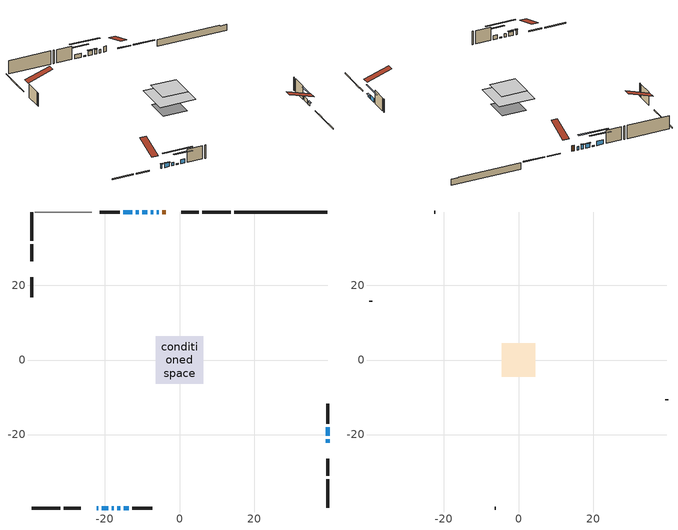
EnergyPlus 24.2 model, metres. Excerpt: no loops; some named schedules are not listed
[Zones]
conditioned space
 floor adiabatic (AdiabaticFloorConstruction): -6.4,-6.4 -6.4,6.4 6.4,6.4 6.4,-6.4 z3.21
 floor foundation (Slab1 construction): -4.35,-4.35 -4.35,4.35 4.35,4.35 4.35,-4.35 z-1.52
 wall outside (RimJoist1 construction): 13.76,39.68 6.1,39.68 / -39.68,-39.68 -32.03,-39.68 / -39.68,39.68 -39.68,32.03 / 39.68,-39.68 39.68,-32.03 z0.77:1.07
 wall outside (RimJoist2 construction): 5.18,39.68 0.49,39.68 / -31.1,-39.68 -26.41,-39.68 / -39.68,31.1 -39.68,26.41 / 39.68,-31.1 39.68,-26.41 z0.77:1.07
 wall outside (AdiabaticWallConstruction 1): -3.69,39.68 -4.62,39.68 z0.77:2.8
 wall outside (AdiabaticWallConstruction): -5.55,39.68 -6.16,39.68 / -18.19,-39.68 -17.58,-39.68 z0.77:1.99; 39.68,-22.23 39.68,-21.19 z0.77:1.74; -7.09,39.68 -7.7,39.68 / -22.23,-39.68 -21.77,-39.68 z0.77:2.3; -8.63,39.68 -10.05,39.68 / -20.84,-39.68 -19.12,-39.68 / 39.68,-20.26 39.68,-18.07 / -12.62,39.68 -15.06,39.68 / -15.01,-39.68 -13.64,-39.68 z0.77:2.29; -10.98,39.68 -11.69,39.68 / -16.65,-39.68 -15.94,-39.68 z0.77:1.15
 wall outside (Wall1 construction): -15.98,39.68 -21.45,39.68 / -12.71,-39.68 -7.25,-39.68 / -39.68,22.23 -39.68,16.77 / 39.68,-17.15 39.68,-11.68 z0.77:5.65
 wall foundation (FoundationWall1 construction): 14.69,39.68,-1.52 14.69,39.68,0.77 37.18,39.68,0.77 37.18,39.68,0.55 39.68,39.68,0.55 39.68,39.68,-1.52
 wall adiabatic (Wall4 construction): -23.57,39.68 -38.75,39.68 z0.77:5.65
 window (WindowConstruction 8): -5.55,39.68 -6.16,39.68 z0.77:1.99
 window (WindowConstruction 3): 39.68,-22.23 39.68,-21.19 z0.77:1.74
 window (WindowConstruction 4): -7.09,39.68 -7.7,39.68 z0.77:2.29
 window (WindowConstruction 5): -8.63,39.68 -10.05,39.68 z0.77:2.29
 window (WindowConstruction 6): -22.23,-39.68 -21.77,-39.68 z0.77:2.29
 window (WindowConstruction 7): -20.84,-39.68 -19.12,-39.68 z0.77:2.29
 window (WindowConstruction 10): -10.98,39.68 -11.69,39.68 z0.77:1.15
 window (WindowConstruction 9): -18.19,-39.68 -17.58,-39.68 z0.77:1.99
 window (WindowConstruction 11): -16.65,-39.68 -15.94,-39.68 z0.77:1.15
 window (WindowConstruction): 39.68,-20.26 39.68,-18.08 z0.77:2.29
 window (WindowConstruction 1): -12.62,39.68 -15.06,39.68 z0.77:2.29
 window (WindowConstruction 2): -15.01,-39.68 -13.64,-39.68 z0.77:2.29
 door (Door): -3.69,39.68 -4.62,39.68 z0.77:2.8
 ceiling adiabatic (AdiabaticFloorConstruction): 6.4,-6.4 6.4,6.4 -6.4,6.4 -6.4,-6.4 z3.21
attic - vented
 floor to conditioned space (Floor1 construction Reversed): -4.53,-4.53 -4.53,4.53 4.53,4.53 4.53,-4.53 z5.65
 wall outside (Wall3 construction): -22.38,39.68 -22.64,39.68 / -6.32,-39.68 -6.06,-39.68 / -39.68,15.84 -39.68,15.58 / 39.68,-10.75 39.68,-10.49 z0.77:5.65
 roof outside (Roof1 construction): -2.76,39.68,5.65 -2.76,30.87,8.59 -0.44,30.87,8.59 -0.44,39.68,5.65; -23.16,-39.68,5.65 -23.16,-30.87,8.59 -25.48,-30.87,8.59 -25.48,-39.68,5.65; -39.68,23.16,5.65 -30.87,23.16,8.59 -30.87,25.48,8.59 -39.68,25.48,5.65; 39.68,-23.16,5.65 30.87,-23.16,8.59 30.87,-25.48,8.59 39.68,-25.48,5.65
shading: 39.68,-20.99 39.68,-22.43 40.09,-22.43 40.09,-20.99 z1.94; -7.9,39.68 -6.89,39.68 -6.89,40.09 -7.9,40.09 z2.5; -10.25,39.68 -8.43,39.68 -8.43,40.09 -10.25,40.09 z2.5; -21.57,-39.68 -22.43,-39.68 -22.43,-40.09 -21.57,-40.09 z2.5; -18.92,-39.68 -21.04,-39.68 -21.04,-40.09 -18.92,-40.09 z2.5; -16.77,39.68 -5.9,39.68 -5.9,40.09 -16.77,40.09 z6.23; -10.86,-39.68 -21.73,-39.68 -21.73,-40.09 -10.86,-40.09 z6.23; 39.68,-15.44 39.68,-22.9 40.09,-22.9 40.09,-15.44 z4.93; -17.7,39.68 -9.98,39.68 -9.98,40.09 -17.7,40.09 z4.93; -11,-39.68 -17.65,-39.68 -17.65,-40.09 -11,-40.09 z4.93
[Building]
Building 1: Terrain=Suburbs
[Site:Location]
Toronto City Centre_ON: Latitude {deg}=43.63; Longitude {deg}=-79.39; Time Zone {hr}=-5; Elevation {m}=77; Keep Site Location Information=Yes
[Site:GroundTemperature:Shallow]
5.01852, 3.26908, 3.12898, 3.95918, 7.29196, 10.6092, 13.4851, 15.3069, 15.4617, 13.9799, 11.1774, 7.9619
[Site:WaterMainsTemperature]
Calculation Method=Schedule; Temperature Schedule=mains temperature schedule
[Material] Roughness=Rough; Thermal Absorptance=0.9
Name | Thickness {m} | Conductivity {W/m-K} | Density {kg/m3} | Specific Heat {J/kg-K} | Solar Absorptance | Visible Absorptance
asphalt or fiberglass shingles | 0.00635 | 0.162714 | 1121.4 | 1465.45 | 0.4 | 0.4
ceiling loosefill ins | 0.0846667 | 0.0480833 | 16.02 | 1046.75 | 0.7 | 0.7
ceiling stud and cavity | 0.1397 | 0.417558 | 65.682 | 1177.47 | 0.7 | 0.7
concrete 4.0 in. | 0.1016 | 1.803125 | 2242.8 | 837.4 | 0.7 | 0.7
concrete 8.0 in. | 0.2032 | 1.803125 | 2242.8 | 837.4 | 0.7 | 0.7
door material | 0.04445 | 0.053851 | 512.64 | 1214.23 | 0.7 | 0.7
exterior vertical ins | 0.0563203 | 0.029427 | 32.04 | 1214.23 | 0.7 | 0.7
floor covering | 0.0127 | 0.0433444 | 54.468 | 1339.84 | 0.6 | 0.6
floor rigid ins; wall rigid ins | 0.512978 | 0.029427 | 32.04 | 1214.23 | 0.7 | 0.7
floor stud and cavity | 0.1397 | 1.75129 | 37.0049 | 1207.88 | 0.7 | 0.7
furniture material conditioned space 1 | 0.1524 | 0.115458 | 640.8 | 1214.23 | 0.6 | 0.6
gypsum board | 0.0127 | 0.160291 | 801 | 837.4 | 0.6 | 0.6
gypsum board 1 | 0.0127 | 0.160291 | 801 | 837.4 | 0.7 | 0.7
osb sheathing 0.5 in. | 0.0127 | 0.115458 | 512.64 | 1214.23 | 0.7 | 0.7
osb sheathing 0.5 in. 1 | 0.0127 | 0.115458 | 512.64 | 1214.23 | 0.4 | 0.4
osb sheathing 0.75 in. | 0.01905 | 0.115458 | 512.64 | 1214.23 | 0.7 | 0.7
osb sheathing 2.0 in. | 0.0508 | 0.115458 | 512.64 | 1214.23 | 0.7 | 0.7
rim joist rigid ins | 0.051816 | 0.029427 | 32.04 | 1214.23 | 0.7 | 0.7
rim joist stud and cavity | 0.0508 | 0.0405436 | 125.044 | 1163.47 | 0.6 | 0.6
rim joist stud and cavity 1 | 0.0508 | 0.0291244 | 125.044 | 1163.47 | 0.6 | 0.6
wall stud and cavity | 0.1397 | 0.0817079 | 139.0536 | 1170.24 | 0.7 | 0.7
wall stud and cavity 1 | 0.0889 | 6.9971 | 50.32683 | 1063.81 | 0.6 | 0.6
wall stud and cavity 2 | 0.1397 | 0.0745979 | 139.0536 | 1170.24 | 0.7 | 0.7
wall stud and cavity 3 | 0.0889 | 0.380278 | 52.3479 | 1209.89 | 0.7 | 0.7
wall stud and cavity 4 | 0.0889 | 0.391764 | 83.0341 | 1211.67 | 0.7 | 0.7
wood siding | 0.0254 | 0.102417 | 544.68 | 1172.36 | 0.4 | 0.4
wood siding 1 | 0.00254 | 0.102417 | 544.68 | 1172.36 | 0.4 | 0.4
wood siding 2; wood siding 3; wood siding 4 | 0.0254 | 0.102417 | 544.68 | 1172.36 | 0.7 | 0.7
[WindowMaterial:SimpleGlazingSystem]
Name | U-Factor {W/m2-K} | Solar Heat Gain Coefficient
WindowMaterial | 2.43132 | 0.63
WindowMaterial 1 | 7.28317 | 0.72
WindowMaterial 2 | 2.69875 | 0.46
WindowMaterial 3 | 7.21447 | 0.73
WindowMaterial 4 | 7.19914 | 0.74
WindowMaterial 5 | 2.46198 | 0.61
WindowMaterial 6 | 6.70685 | 0.75
WindowMaterial 7 | 8.01847 | 0.63
[Construction]
AdiabaticFloorConstruction: floor stud and cavity, floor rigid ins, osb sheathing 0.75 in., floor covering
AdiabaticWallConstruction: wood siding 3, wall rigid ins, wall stud and cavity 3, gypsum board
AdiabaticWallConstruction 1: wood siding 4, wall rigid ins, wall stud and cavity 3, gypsum board
Door: door material
Floor1 construction Reversed: gypsum board, ceiling stud and cavity, ceiling loosefill ins
FoundationWall1 construction: concrete 8.0 in., gypsum board 1
furniture construction conditioned space 1: furniture material conditioned space 1
PartitionWallConstruction: gypsum board, wall stud and cavity 4, gypsum board
RimJoist1 construction: wood siding 2, rim joist rigid ins, osb sheathing 2.0 in., rim joist stud and cavity
RimJoist2 construction: wood siding 2, osb sheathing 2.0 in., rim joist stud and cavity 1
Roof1 construction: asphalt or fiberglass shingles
Slab1 construction: concrete 4.0 in.
Wall1 construction: wood siding, osb sheathing 0.5 in., wall stud and cavity, gypsum board
Wall3 construction: wood siding 1, wall stud and cavity 1
Wall4 construction: osb sheathing 0.5 in. 1, wall stud and cavity 2, gypsum board
WindowConstruction: WindowMaterial
WindowConstruction 1; WindowConstruction 4: WindowMaterial 1
WindowConstruction 10; WindowConstruction 11: WindowMaterial 7
WindowConstruction 2; WindowConstruction 6: WindowMaterial 2
WindowConstruction 3: WindowMaterial 3
WindowConstruction 5: WindowMaterial 4
WindowConstruction 7: WindowMaterial 5
WindowConstruction 8; WindowConstruction 9: WindowMaterial 6
[Zone] Multiplier=1; Part of Total Floor Area=Yes
Name | Volume {m3}
attic - vented | 39.0924
conditioned space | 621
[Space]
Name | Zone | Volume {m3}
attic - vented 1 | attic - vented | 39.0924
conditioned space 1 | conditioned space | 621
[ZoneInfiltration:EffectiveLeakageArea]
infil attic - vented 1: Zone or Space=attic - vented 1; Schedule=Always On Discrete; Effective Air Leakage Area {cm2}=3450.11; Stack Coefficient=0.000543491; Wind Coefficient=1.57513e-05
[ZoneMixing]
whole house fan mix: Zone or Space=attic - vented; Schedule=Always On Continuous; Design Flow Rate Calculation Method=Flow/Zone; Design Flow Rate {m3/s}=0; Source Zone or Space=conditioned space
[SurfaceProperty:ExposedFoundationPerimeter]
Slab1: Exposed Perimeter Calculation Method=TotalExposedPerimeter; Total Exposed Perimeter {m}=24.992
[InternalMass] Zone or ZoneList=conditioned space; Space or SpaceList=conditioned space 1
Name | Construction | Surface Area {m2}
furniture mass conditioned space 1 | furniture construction conditioned space 1 | 95.8802
partition wall mass | PartitionWallConstruction | 239.7
[Lights]
interior lighting: Zone or ZoneList or Space or SpaceList=conditioned space 1; Schedule=interior lighting schedule; Design Level Calculation Method=LightingLevel; Lighting Level {W}=343.2; Return Air Fraction=0; Fraction Radiant=0.6; Fraction Visible=0.2; Fraction Replaceable=1
[People]
occupants: Zone or ZoneList or Space or SpaceList=conditioned space 1; Number of People Schedule=occupants schedule; Number of People Calculation Method=People; Number of People=3; Fraction Radiant=0.314171; Sensible Heat Fraction=0.56303; Activity Level Schedule=occupants activity schedule; Carbon Dioxide Generation Rate {m3/s-W}=0; Enable ASHRAE 55 Comfort Warnings=No; Mean Radiant Temperature Calculation Type=EnclosureAveraged
[ElectricEquipment] Zone or ZoneList or Space or SpaceList=conditioned space 1; Design Level Calculation Method=EquipmentLevel
Name | Schedule | Design Level {W} | Fraction Latent | Fraction Radiant | Fraction Lost
clothes dryer | clothes dryer schedule | 140.772 | 0.015 | 0.081 | 0.85
clothes washer | clothes washer schedule | 32.1985 | 0.03 | 0.162 | 0.7
cooking range | cooking range schedule | 208.969 | 0.08 | 0.432 | 0.2
dishwasher | dishwasher schedule | 66.8632 | 0.3 | 0.18 | 0.4
fridge | fridge schedule | 72.9452 | 0 | 0.6 | 0
mech vent bath fan 0 | mech vent bath fan 0 schedule | 50.2 | 0 | 0 | 1
mech vent bath fan 1 | mech vent bath fan 1 schedule | 50.2 | 0 | 0 | 1
mech vent bath fan 2 | mech vent bath fan 2 schedule | 50.2 | 0 | 0 | 1
mech vent house fan | mech vent house fan schedule | 0 | 0 | 0 | 1
mech vent house fan cfis | mech vent house fan cfis schedule | 0 | 0 | 0 | 0
mech vent range fan 0 | mech vent range fan 0 schedule | 57 | 0 | 0 | 1
misc plug loads | misc plug loads schedule | 494.7 | 0.045 | 0.513 | 0.1
whole house fan | Always On Discrete | 0 | 0 | 0 | 1
[OtherEquipment] Zone or ZoneList or Space or SpaceList=conditioned space 1; Design Level Calculation Method=EquipmentLevel
Name | Fuel Type | Schedule | Design Level {W} | Fraction Latent | Fraction Radiant | Fraction Lost
clothes dryer 1 | Electricity | clothes dryer schedule | 0 | 0.015 | 0.081 | 0.85
cooking range 1 | Electricity | cooking range schedule | 0 | 0.08 | 0.432 | 0.2
general water use latent | None | general water use schedule | 59.3978 | 1 | 0 | 0
general water use sensible | None | general water use schedule | -58.539 | 0 | 0.6 | 0
mech vent house fan latent load | None | Always On Discrete | 0 | 1 | 0 | 0
mech vent house fan sensible load | None | Always On Discrete | 0 | 0 | 0 | 0
water heater energy adjustment1 | NaturalGas | Always On Discrete | 0.01 | 0 | 0 | 1
[ZoneInfiltration:DesignFlowRate] Zone or ZoneList or Space or SpaceList=conditioned space 1; Schedule=Always On Discrete; Design Flow Rate Calculation Method=Flow/Zone; Design Flow Rate {m3/s}=0
infil flow; natural vent flow; whole house fan flow
[AvailabilityManager:Scheduled]
central ac and furnace airloop Availability Manager: Schedule=Always On Discrete
[Foundation:Kiva]
Foundation Kiva 1: Initial Indoor Air Temperature {C}=18; Wall Height Above Grade {m}=0.769986; Wall Depth Below Slab {m}=0.2032; Custom Block Material Name 1=exterior vertical ins; Custom Block Depth 1 {m}=2.28999; Custom Block X Position 1 {m}=0.2159; Custom Block Z Position 1 {m}=0
[Foundation:Kiva:Settings]
Soil Conductivity {W/m-K}=0.849921; Soil Density {kg/m3}=1842.3; Soil Specific Heat {J/kg-K}=418.7; Ground Solar Absorptivity=0.9; Ground Thermal Absorptivity=0.9; Ground Surface Roughness {m}=0.03; Far-Field Width {m}=40; Deep-Ground Boundary Condition=ZeroFlux; Deep-Ground Depth {m}=40; Minimum Cell Dimension {m}=0.2; Maximum Cell Growth Coefficient=3; Simulation Timestep=Timestep
[Exterior:Lights]
exterior lighting: Schedule=exterior lighting schedule; Design Level {W}=75.6
[EnergyManagementSystem:GlobalVariable]
central_ac_and_furnace_airloop_Fan_RTF
infil_program_Qfan
infil_program_Qinf
natural_vent_program_Qnv
natural_vent_program_Qwhf
[EnergyManagementSystem:Sensor]
Name | Output:Variable or Output:Meter Index Key | Output:Variable or Output:Meter
airflow_gain | infil flow | Infiltration Sensible Heat Gain Energy
airflow_gain_1 | natural vent flow | Infiltration Sensible Heat Gain Energy
airflow_gain_2 | whole house fan flow | Infiltration Sensible Heat Gain Energy
airflow_loss | infil flow | Infiltration Sensible Heat Loss Energy
airflow_loss_1 | natural vent flow | Infiltration Sensible Heat Loss Energy
airflow_loss_2 | whole house fan flow | Infiltration Sensible Heat Loss Energy
clg_load_cond |  | Cooling:EnergyTransfer:Zone:CONDITIONED SPACE
clg_sp_s; clg_sp_s_1 | cooling setpoint | Schedule Value
clothes_dryer_exhaust_0_sch_s | clothes dryer exhaust 0 schedule | Schedule Value
cool_season | cooling season schedule | Schedule Value
htg_load_cond |  | Heating:EnergyTransfer:Zone:CONDITIONED SPACE
htg_sp_s; htg_sp_s_1 | heating setpoint | Schedule Value
ig_ee_conv | clothes dryer | Electric Equipment Convective Heating Energy
ig_ee_conv_2 | cooking range | Electric Equipment Convective Heating Energy
ig_ee_conv_4 | fridge | Electric Equipment Convective Heating Energy
ig_ee_conv_5 | misc plug loads | Electric Equipment Convective Heating Energy
ig_ee_conv_6 | whole house fan | Electric Equipment Convective Heating Energy
ig_ee_rad | clothes dryer | Electric Equipment Radiant Heating Energy
ig_ee_rad_2 | cooking range | Electric Equipment Radiant Heating Energy
ig_ee_rad_4 | fridge | Electric Equipment Radiant Heating Energy
ig_ee_rad_5 | misc plug loads | Electric Equipment Radiant Heating Energy
ig_ee_rad_6 | whole house fan | Electric Equipment Radiant Heating Energy
ig_lgt_conv | interior lighting | Lights Convective Heating Energy
ig_lgt_rad | interior lighting | Lights Radiant Heating Energy
ig_lgt_vis | interior lighting | Lights Visible Radiation Heating Energy
ig_oe_conv | clothes dryer 1 | Other Equipment Convective Heating Energy
ig_oe_conv_1 | cooking range 1 | Other Equipment Convective Heating Energy
ig_oe_conv_2 | general water use latent | Other Equipment Convective Heating Energy
ig_oe_conv_3 | general water use sensible | Other Equipment Convective Heating Energy
ig_oe_conv_4 | water heater energy adjustment1 | Other Equipment Convective Heating Energy
ig_oe_rad | clothes dryer 1 | Other Equipment Radiant Heating Energy
ig_oe_rad_1 | cooking range 1 | Other Equipment Radiant Heating Energy
ig_oe_rad_2 | general water use latent | Other Equipment Radiant Heating Energy
ig_oe_rad_3 | general water use sensible | Other Equipment Radiant Heating Energy
ig_oe_rad_4 | water heater energy adjustment1 | Other Equipment Radiant Heating Energy
ig_ppl_conv | occupants | People Convective Heating Energy
ig_ppl_rad | occupants | People Radiant Heating Energy
im_conv | furniture mass conditioned space 1 | Surface Inside Face Convection Heat Gain Energy
im_conv_1 | partition wall mass | Surface Inside Face Convection Heat Gain Energy
im_ig | furniture mass conditioned space 1 | Surface Inside Face Internal Gains Radiation Heat Gain Energy
im_ig_1 | partition wall mass | Surface Inside Face Internal Gains Radiation Heat Gain Energy
im_lgt | furniture mass conditioned space 1 | Surface Inside Face Lights Radiation Heat Gain Energy
im_lgt_1 | partition wall mass | Surface Inside Face Lights Radiation Heat Gain Energy
im_sol | furniture mass conditioned space 1 | Surface Inside Face Solar Radiation Heat Gain Energy
im_sol_1 | partition wall mass | Surface Inside Face Solar Radiation Heat Gain Energy
im_surf | furniture mass conditioned space 1 | Surface Inside Face Net Surface Thermal Radiation Heat Gain Energy
im_surf_1 | partition wall mass | Surface Inside Face Net Surface Thermal Radiation Heat Gain Energy
mech_vent_bath_fan_0_sch_s | mech vent bath fan 0 schedule | Schedule Value
mech_vent_bath_fan_1_sch_s | mech vent bath fan 1 schedule | Schedule Value
mech_vent_bath_fan_2_sch_s | mech vent bath fan 2 schedule | Schedule Value
mech_vent_range_fan_0_sch_s | mech vent range fan 0 schedule | Schedule Value
mv_conv | mech vent bath fan 0 | Electric Equipment Convective Heating Energy
mv_conv_1 | mech vent bath fan 1 | Electric Equipment Convective Heating Energy
mv_conv_2 | mech vent bath fan 2 | Electric Equipment Convective Heating Energy
mv_conv_3 | mech vent house fan | Electric Equipment Convective Heating Energy
mv_conv_4 | mech vent house fan cfis | Electric Equipment Convective Heating Energy
mv_conv_5 | mech vent range fan 0 | Electric Equipment Convective Heating Energy
mv_conv_6 | mech vent house fan latent load | Other Equipment Convective Heating Energy
mv_conv_7 | mech vent house fan sensible load | Other Equipment Convective Heating Energy
mv_rad | mech vent bath fan 0 | Electric Equipment Radiant Heating Energy
mv_rad_1 | mech vent bath fan 1 | Electric Equipment Radiant Heating Energy
mv_rad_2 | mech vent bath fan 2 | Electric Equipment Radiant Heating Energy
mv_rad_3 | mech vent house fan | Electric Equipment Radiant Heating Energy
mv_rad_4 | mech vent house fan cfis | Electric Equipment Radiant Heating Energy
mv_rad_5 | mech vent range fan 0 | Electric Equipment Radiant Heating Energy
mv_rad_6 | mech vent house fan latent load | Other Equipment Radiant Heating Energy
mv_rad_7 | mech vent house fan sensible load | Other Equipment Radiant Heating Energy
natural_vent_s | natural vent schedule | Schedule Value
out_pb_s |  | Site Outdoor Air Barometric Pressure
out_wt_s |  | Site Outdoor Air Humidity Ratio
site_vw_s |  | Site Wind Speed
ss_back_out | Window1 | Surface Window Shortwave from Zone Back Out Window Heat Transfer Rate
ss_back_out_1 | Window12 | Surface Window Shortwave from Zone Back Out Window Heat Transfer Rate
ss_back_out_10 | Window5 | Surface Window Shortwave from Zone Back Out Window Heat Transfer Rate
ss_back_out_11 | Window9 | Surface Window Shortwave from Zone Back Out Window Heat Transfer Rate
ss_back_out_2 | Window13 | Surface Window Shortwave from Zone Back Out Window Heat Transfer Rate
ss_back_out_3 | Window14 | Surface Window Shortwave from Zone Back Out Window Heat Transfer Rate
ss_back_out_4 | Window16 | Surface Window Shortwave from Zone Back Out Window Heat Transfer Rate
ss_back_out_5 | Window17 | Surface Window Shortwave from Zone Back Out Window Heat Transfer Rate
ss_back_out_6 | Window19 | Surface Window Shortwave from Zone Back Out Window Heat Transfer Rate
ss_back_out_7 | Window2 | Surface Window Shortwave from Zone Back Out Window Heat Transfer Rate
ss_back_out_8 | Window20 | Surface Window Shortwave from Zone Back Out Window Heat Transfer Rate
ss_back_out_9 | Window3 | Surface Window Shortwave from Zone Back Out Window Heat Transfer Rate
ss_conv | Door1 | Surface Inside Face Convection Heat Gain Energy
ss_conv_1 | Window1 | Surface Inside Face Convection Heat Gain Energy
ss_conv_10 | Window3 | Surface Inside Face Convection Heat Gain Energy
ss_conv_11 | Window5 | Surface Inside Face Convection Heat Gain Energy
ss_conv_12 | Window9 | Surface Inside Face Convection Heat Gain Energy
ss_conv_2 | Window12 | Surface Inside Face Convection Heat Gain Energy
ss_conv_3 | Window13 | Surface Inside Face Convection Heat Gain Energy
ss_conv_4 | Window14 | Surface Inside Face Convection Heat Gain Energy
ss_conv_5 | Window16 | Surface Inside Face Convection Heat Gain Energy
ss_conv_6 | Window17 | Surface Inside Face Convection Heat Gain Energy
ss_conv_7 | Window19 | Surface Inside Face Convection Heat Gain Energy
ss_conv_8 | Window2 | Surface Inside Face Convection Heat Gain Energy
ss_conv_9 | Window20 | Surface Inside Face Convection Heat Gain Energy
ss_ig | Door1 | Surface Inside Face Internal Gains Radiation Heat Gain Energy
ss_ig_1 | Window1 | Surface Inside Face Internal Gains Radiation Heat Gain Energy
ss_ig_10 | Window3 | Surface Inside Face Internal Gains Radiation Heat Gain Energy
ss_ig_11 | Window5 | Surface Inside Face Internal Gains Radiation Heat Gain Energy
ss_ig_12 | Window9 | Surface Inside Face Internal Gains Radiation Heat Gain Energy
ss_ig_2 | Window12 | Surface Inside Face Internal Gains Radiation Heat Gain Energy
ss_ig_3 | Window13 | Surface Inside Face Internal Gains Radiation Heat Gain Energy
ss_ig_4 | Window14 | Surface Inside Face Internal Gains Radiation Heat Gain Energy
ss_ig_5 | Window16 | Surface Inside Face Internal Gains Radiation Heat Gain Energy
ss_ig_6 | Window17 | Surface Inside Face Internal Gains Radiation Heat Gain Energy
ss_ig_7 | Window19 | Surface Inside Face Internal Gains Radiation Heat Gain Energy
ss_ig_8 | Window2 | Surface Inside Face Internal Gains Radiation Heat Gain Energy
ss_ig_9 | Window20 | Surface Inside Face Internal Gains Radiation Heat Gain Energy
ss_lgt | Door1 | Surface Inside Face Lights Radiation Heat Gain Energy
ss_sol | Door1 | Surface Inside Face Solar Radiation Heat Gain Energy
ss_surf | Door1 | Surface Inside Face Net Surface Thermal Radiation Heat Gain Energy
ss_surf_1 | Window1 | Surface Inside Face Net Surface Thermal Radiation Heat Gain Energy
ss_surf_10 | Window3 | Surface Inside Face Net Surface Thermal Radiation Heat Gain Energy
ss_surf_11 | Window5 | Surface Inside Face Net Surface Thermal Radiation Heat Gain Energy
ss_surf_12 | Window9 | Surface Inside Face Net Surface Thermal Radiation Heat Gain Energy
ss_surf_2 | Window12 | Surface Inside Face Net Surface Thermal Radiation Heat Gain Energy
ss_surf_3 | Window13 | Surface Inside Face Net Surface Thermal Radiation Heat Gain Energy
ss_surf_4 | Window14 | Surface Inside Face Net Surface Thermal Radiation Heat Gain Energy
ss_surf_5 | Window16 | Surface Inside Face Net Surface Thermal Radiation Heat Gain Energy
ss_surf_6 | Window17 | Surface Inside Face Net Surface Thermal Radiation Heat Gain Energy
ss_surf_7 | Window19 | Surface Inside Face Net Surface Thermal Radiation Heat Gain Energy
ss_surf_8 | Window2 | Surface Inside Face Net Surface Thermal Radiation Heat Gain Energy
ss_surf_9 | Window20 | Surface Inside Face Net Surface Thermal Radiation Heat Gain Energy
ss_trans_in | Window1 | Surface Window Transmitted Solar Radiation Rate
ss_trans_in_1 | Window12 | Surface Window Transmitted Solar Radiation Rate
ss_trans_in_10 | Window5 | Surface Window Transmitted Solar Radiation Rate
ss_trans_in_11 | Window9 | Surface Window Transmitted Solar Radiation Rate
ss_trans_in_2 | Window13 | Surface Window Transmitted Solar Radiation Rate
ss_trans_in_3 | Window14 | Surface Window Transmitted Solar Radiation Rate
ss_trans_in_4 | Window16 | Surface Window Transmitted Solar Radiation Rate
ss_trans_in_5 | Window17 | Surface Window Transmitted Solar Radiation Rate
ss_trans_in_6 | Window19 | Surface Window Transmitted Solar Radiation Rate
ss_trans_in_7 | Window2 | Surface Window Transmitted Solar Radiation Rate
ss_trans_in_8 | Window20 | Surface Window Transmitted Solar Radiation Rate
ss_trans_in_9 | Window3 | Surface Window Transmitted Solar Radiation Rate
ss_trans_out | Window1 | Surface Inside Face Initial Transmitted Diffuse Transmitted Out Window Solar Radiation Rate
ss_trans_out_1 | Window12 | Surface Inside Face Initial Transmitted Diffuse Transmitted Out Window Solar Radiation Rate
ss_trans_out_10 | Window5 | Surface Inside Face Initial Transmitted Diffuse Transmitted Out Window Solar Radiation Rate
ss_trans_out_11 | Window9 | Surface Inside Face Initial Transmitted Diffuse Transmitted Out Window Solar Radiation Rate
ss_trans_out_2 | Window13 | Surface Inside Face Initial Transmitted Diffuse Transmitted Out Window Solar Radiation Rate
ss_trans_out_3 | Window14 | Surface Inside Face Initial Transmitted Diffuse Transmitted Out Window Solar Radiation Rate
ss_trans_out_4 | Window16 | Surface Inside Face Initial Transmitted Diffuse Transmitted Out Window Solar Radiation Rate
ss_trans_out_5 | Window17 | Surface Inside Face Initial Transmitted Diffuse Transmitted Out Window Solar Radiation Rate
ss_trans_out_6 | Window19 | Surface Inside Face Initial Transmitted Diffuse Transmitted Out Window Solar Radiation Rate
ss_trans_out_7 | Window2 | Surface Inside Face Initial Transmitted Diffuse Transmitted Out Window Solar Radiation Rate
ss_trans_out_8 | Window20 | Surface Inside Face Initial Transmitted Diffuse Transmitted Out Window Solar Radiation Rate
ss_trans_out_9 | Window3 | Surface Inside Face Initial Transmitted Diffuse Transmitted Out Window Solar Radiation Rate
s_conv | Floor1 | Surface Inside Face Convection Heat Gain Energy
